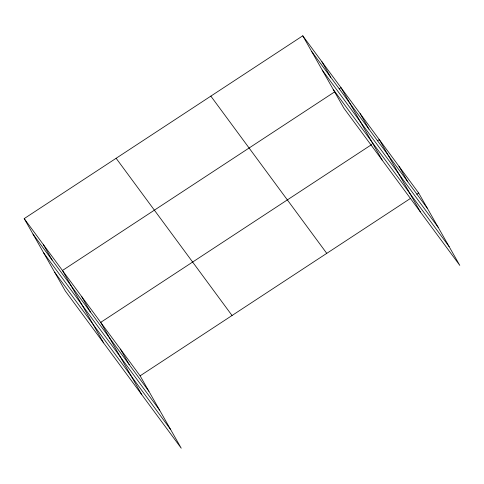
<?xml version="1.0" encoding="UTF-8"?>
<svg xmlns="http://www.w3.org/2000/svg" width="484" height="484" viewBox="0 0 484 484"><rect width="100%" height="100%" fill="white"/><g stroke="black" fill="none" stroke-linecap="round" stroke-linejoin="round"><path stroke-width="0.73" d="M24.2 218.605L140.118 375.832L181.228 448.196L65.31 290.969L24.2 218.605L302.772 35.804L418.69 193.031L459.8 265.395L343.882 108.168L302.772 35.804M334.771 91.791L62.454 270.489L103.564 342.853M339.151 88.917L341.026 87.689L382.136 160.053M371.772 144.498L100.708 322.374L141.818 394.738M377.399 140.808L379.281 139.573L420.39 211.938M140.118 375.832L410.559 198.367M416.815 194.266L418.69 193.031M311.587 51.316L427.505 208.543M322.241 70.077L438.159 227.305M333.222 89.407L449.14 246.634M210.843 96.128L326.76 253.356M116.13 158.28L232.048 315.507M33.015 234.117L148.933 391.344M43.669 252.878L159.587 410.105M54.65 272.208L170.568 429.435M398.985 166.302L407.794 181.815M360.15 113.631L368.965 129.143M321.896 61.746L330.711 77.258M120.413 349.103L129.222 364.615M81.578 296.432L90.393 311.944M43.324 244.547L52.139 260.059"/></g></svg>
